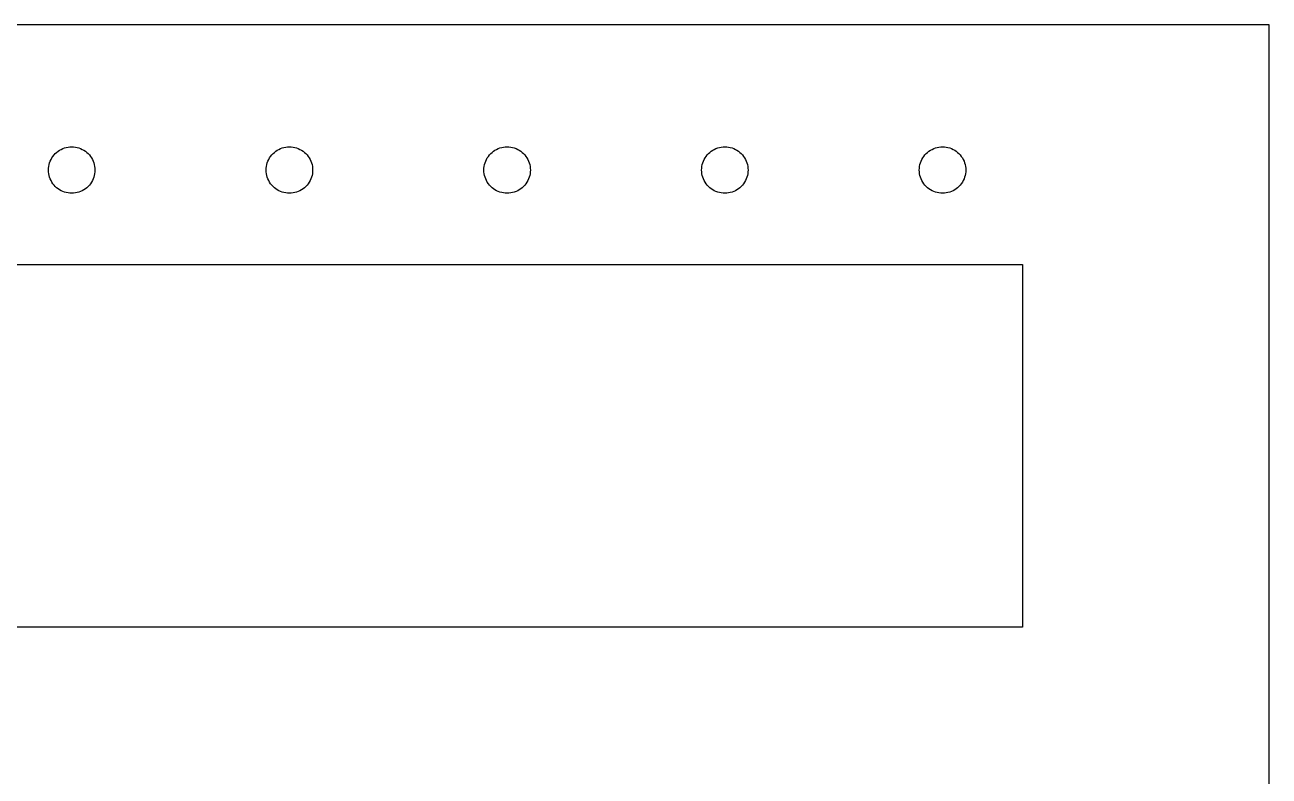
# Model space of a CAD drawing. Extents: x -2 to 337, y 54 to 261.
# Drawn here: x 251 to 336.7, y 209.7 to 261.4 of the extents above; entities that cross this region are included whole.
import ezdxf

# ---------------------------------------------------------------- set-up
doc = ezdxf.new("R2010")
doc.units = 0
doc.layers.get('0').update_dxf_attribs({"linetype": 'CONTINUOUS'})

msp = doc.modelspace()

# ---------------------------------------------------------------- linework, layer by layer
at = {"color": 7}
for p, q in [((336.709964, 261.436656), (-2.29, 261.436656)), ((336.709964, 76.863058), (336.709964, 261.436656)), ((253.483985, 252.862663), (253.597974, 252.914663)), ((253.597974, 252.914663), (253.715972, 252.958661)), ((253.715972, 252.958661), (253.835972, 252.992663)), ((253.835972, 252.992663), (253.959981, 253.016652)), ((253.959981, 253.016652), (254.083989, 253.031666)), ((254.083989, 253.031666), (254.209973, 253.036662)), ((254.209973, 253.036662), (254.335986, 253.031666)), ((254.335986, 253.031666), (254.459994, 253.016652)), ((254.459994, 253.016652), (254.583974, 252.992663)), ((254.583974, 252.992663), (254.703975, 252.958661)), ((254.703975, 252.958661), (254.821972, 252.914663)), ((254.821972, 252.914663), (254.93599, 252.862663)), ((268.483983, 252.862663), (268.597973, 252.914663)), ((268.597973, 252.914663), (268.71597, 252.958661)), ((268.71597, 252.958661), (268.835971, 252.992663)), ((268.835971, 252.992663), (268.959979, 253.016652)), ((268.959979, 253.016652), (269.083988, 253.031666)), ((269.083988, 253.031666), (269.209972, 253.036662)), ((269.209972, 253.036662), (269.335984, 253.031666)), ((269.335984, 253.031666), (269.459992, 253.016652)), ((269.459992, 253.016652), (269.583972, 252.992663)), ((269.583972, 252.992663), (269.703973, 252.958661)), ((269.703973, 252.958661), (269.82197, 252.914663)), ((269.82197, 252.914663), (269.935988, 252.862663)), ((283.483981, 252.862663), (283.597971, 252.914663)), ((283.597971, 252.914663), (283.715968, 252.958661)), ((283.715968, 252.958661), (283.835969, 252.992663)), ((283.835969, 252.992663), (283.959977, 253.016652)), ((283.959977, 253.016652), (284.083986, 253.031666)), ((284.083986, 253.031666), (284.20997, 253.036662)), ((284.20997, 253.036662), (284.335982, 253.031666)), ((284.335982, 253.031666), (284.45999, 253.016652)), ((284.45999, 253.016652), (284.583971, 252.992663)), ((284.583971, 252.992663), (284.703972, 252.958661)), ((284.703972, 252.958661), (284.821969, 252.914663)), ((284.821969, 252.914663), (284.935986, 252.862663)), ((298.48398, 252.862663), (298.597969, 252.914663)), ((298.597969, 252.914663), (298.715966, 252.958661)), ((298.715966, 252.958661), (298.835967, 252.992663)), ((298.835967, 252.992663), (298.959976, 253.016652)), ((298.959976, 253.016652), (299.083984, 253.031666)), ((299.083984, 253.031666), (299.209968, 253.036662)), ((299.209968, 253.036662), (299.33598, 253.031666)), ((299.33598, 253.031666), (299.459989, 253.016652)), ((299.459989, 253.016652), (299.583969, 252.992663)), ((299.583969, 252.992663), (299.70397, 252.958661)), ((299.70397, 252.958661), (299.821967, 252.914663)), ((299.821967, 252.914663), (299.935985, 252.862663)), ((313.483978, 252.862663), (313.597967, 252.914663)), ((313.597967, 252.914663), (313.715964, 252.958661)), ((313.715964, 252.958661), (313.835965, 252.992663)), ((313.835965, 252.992663), (313.959974, 253.016652)), ((313.959974, 253.016652), (314.083982, 253.031666)), ((314.083982, 253.031666), (314.209966, 253.036662)), ((314.209966, 253.036662), (314.335978, 253.031666)), ((314.335978, 253.031666), (314.459987, 253.016652)), ((314.459987, 253.016652), (314.583967, 252.992663)), ((314.583967, 252.992663), (314.703968, 252.958661)), ((314.703968, 252.958661), (314.821965, 252.914663)), ((314.821965, 252.914663), (314.935983, 252.862663)), ((252.687977, 251.930661), (252.731976, 252.048661)), ((252.731976, 252.048661), (252.783989, 252.162662)), ((252.783989, 252.162662), (252.845993, 252.272664)), ((252.845993, 252.272664), (252.915984, 252.376663)), ((252.915984, 252.376663), (252.992975, 252.475663)), ((252.992975, 252.475663), (253.078968, 252.567662)), ((253.078968, 252.567662), (253.170972, 252.653664)), ((253.170972, 252.653664), (253.269976, 252.730662)), ((253.269976, 252.730662), (253.373975, 252.800662)), ((253.373975, 252.800662), (253.483985, 252.862663)), ((254.93599, 252.862663), (255.045972, 252.800662)), ((255.045972, 252.800662), (255.149971, 252.730662)), ((255.149971, 252.730662), (255.248974, 252.653664)), ((255.248974, 252.653664), (255.340979, 252.567662)), ((255.340979, 252.567662), (255.426972, 252.475663)), ((255.426972, 252.475663), (255.50399, 252.376663)), ((255.50399, 252.376663), (255.573982, 252.272664)), ((255.573982, 252.272664), (255.635986, 252.162662)), ((255.635986, 252.162662), (255.687971, 252.048661)), ((255.687971, 252.048661), (255.73197, 251.930661)), ((267.687975, 251.930661), (267.731974, 252.048661)), ((267.731974, 252.048661), (267.783987, 252.162662)), ((267.783987, 252.162662), (267.845992, 252.272664)), ((267.845992, 252.272664), (267.915983, 252.376663)), ((267.915983, 252.376663), (267.992973, 252.475663)), ((267.992973, 252.475663), (268.078994, 252.567662)), ((268.078994, 252.567662), (268.17097, 252.653664)), ((268.17097, 252.653664), (268.269974, 252.730662)), ((268.269974, 252.730662), (268.373973, 252.800662)), ((268.373973, 252.800662), (268.483983, 252.862663)), ((269.935988, 252.862663), (270.04597, 252.800662)), ((270.04597, 252.800662), (270.149969, 252.730662)), ((270.149969, 252.730662), (270.248973, 252.653664)), ((270.248973, 252.653664), (270.340977, 252.567662)), ((270.340977, 252.567662), (270.42697, 252.475663)), ((270.42697, 252.475663), (270.503989, 252.376663)), ((270.503989, 252.376663), (270.57398, 252.272664)), ((270.57398, 252.272664), (270.635984, 252.162662)), ((270.635984, 252.162662), (270.687969, 252.048661)), ((270.687969, 252.048661), (270.731968, 251.930661)), ((282.687974, 251.930661), (282.731972, 252.048661)), ((282.731972, 252.048661), (282.783986, 252.162662)), ((282.783986, 252.162662), (282.84599, 252.272664)), ((282.84599, 252.272664), (282.915981, 252.376663)), ((282.915981, 252.376663), (282.992971, 252.475663)), ((282.992971, 252.475663), (283.078964, 252.567662)), ((283.078964, 252.567662), (283.170969, 252.653664)), ((283.170969, 252.653664), (283.269972, 252.730662)), ((283.269972, 252.730662), (283.373971, 252.800662)), ((283.373971, 252.800662), (283.483981, 252.862663)), ((284.935986, 252.862663), (285.045968, 252.800662)), ((285.045968, 252.800662), (285.149967, 252.730662)), ((285.149967, 252.730662), (285.248971, 252.653664)), ((285.248971, 252.653664), (285.340975, 252.567662)), ((285.340975, 252.567662), (285.426968, 252.475663)), ((285.426968, 252.475663), (285.503987, 252.376663)), ((285.503987, 252.376663), (285.573978, 252.272664)), ((285.573978, 252.272664), (285.635982, 252.162662)), ((285.635982, 252.162662), (285.687968, 252.048661)), ((285.687968, 252.048661), (285.731966, 251.930661)), ((297.687972, 251.930661), (297.73197, 252.048661)), ((297.73197, 252.048661), (297.783984, 252.162662)), ((297.783984, 252.162662), (297.845988, 252.272664)), ((297.845988, 252.272664), (297.915979, 252.376663)), ((297.915979, 252.376663), (297.992969, 252.475663)), ((297.992969, 252.475663), (298.078991, 252.567662)), ((298.078991, 252.567662), (298.170967, 252.653664)), ((298.170967, 252.653664), (298.26997, 252.730662)), ((298.26997, 252.730662), (298.373969, 252.800662)), ((298.373969, 252.800662), (298.48398, 252.862663)), ((299.935985, 252.862663), (300.045967, 252.800662)), ((300.045967, 252.800662), (300.149966, 252.730662)), ((300.149966, 252.730662), (300.248969, 252.653664)), ((300.248969, 252.653664), (300.340974, 252.567662)), ((300.340974, 252.567662), (300.426967, 252.475663)), ((300.426967, 252.475663), (300.503985, 252.376663)), ((300.503985, 252.376663), (300.573976, 252.272664)), ((300.573976, 252.272664), (300.63598, 252.162662)), ((300.63598, 252.162662), (300.687966, 252.048661)), ((300.687966, 252.048661), (300.731964, 251.930661)), ((312.68797, 251.930661), (312.731968, 252.048661)), ((312.731968, 252.048661), (312.783982, 252.162662)), ((312.783982, 252.162662), (312.845986, 252.272664)), ((312.845986, 252.272664), (312.915977, 252.376663)), ((312.915977, 252.376663), (312.992968, 252.475663)), ((312.992968, 252.475663), (313.078989, 252.567662)), ((313.078989, 252.567662), (313.170965, 252.653664)), ((313.170965, 252.653664), (313.269969, 252.730662)), ((313.269969, 252.730662), (313.373968, 252.800662)), ((313.373968, 252.800662), (313.483978, 252.862663)), ((314.935983, 252.862663), (315.045965, 252.800662)), ((315.045965, 252.800662), (315.149964, 252.730662)), ((315.149964, 252.730662), (315.248967, 252.653664)), ((315.248967, 252.653664), (315.340972, 252.567662)), ((315.340972, 252.567662), (315.426965, 252.475663)), ((315.426965, 252.475663), (315.503983, 252.376663)), ((315.503983, 252.376663), (315.573974, 252.272664)), ((315.573974, 252.272664), (315.635979, 252.162662)), ((315.635979, 252.162662), (315.687964, 252.048661)), ((315.687964, 252.048661), (315.731962, 251.930661)), ((252.609943, 251.436662), (252.615023, 251.562663)), ((252.615023, 251.310661), (252.609943, 251.436662)), ((252.615023, 251.562663), (252.62998, 251.686663)), ((252.62998, 251.186661), (252.615023, 251.310661)), ((252.62998, 251.686663), (252.653969, 251.810663)), ((252.653969, 251.062661), (252.62998, 251.186661)), ((252.653969, 251.810663), (252.687977, 251.930661)), ((255.73197, 251.930661), (255.765977, 251.810663)), ((255.765977, 251.810663), (255.789966, 251.686663)), ((255.789966, 251.186661), (255.765977, 251.062661)), ((255.789966, 251.686663), (255.804924, 251.562663)), ((255.804924, 251.310661), (255.789966, 251.186661)), ((255.804924, 251.562663), (255.810004, 251.436662)), ((255.810004, 251.436662), (255.804924, 251.310661)), ((267.609941, 251.436662), (267.615021, 251.562663)), ((267.615021, 251.310661), (267.609941, 251.436662)), ((267.615021, 251.562663), (267.629979, 251.686663)), ((267.629979, 251.186661), (267.615021, 251.310661)), ((267.629979, 251.686663), (267.653968, 251.810663)), ((267.653968, 251.062661), (267.629979, 251.186661)), ((267.653968, 251.810663), (267.687975, 251.930661)), ((270.731968, 251.930661), (270.765976, 251.810663)), ((270.765976, 251.810663), (270.789964, 251.686663)), ((270.789964, 251.186661), (270.765976, 251.062661)), ((270.789964, 251.686663), (270.804922, 251.562663)), ((270.804922, 251.310661), (270.789964, 251.186661)), ((270.804922, 251.562663), (270.810002, 251.436662)), ((270.810002, 251.436662), (270.804922, 251.310661)), ((282.609939, 251.436662), (282.615019, 251.562663)), ((282.615019, 251.310661), (282.609939, 251.436662)), ((282.615019, 251.562663), (282.629977, 251.686663)), ((282.629977, 251.186661), (282.615019, 251.310661)), ((282.629977, 251.686663), (282.653966, 251.810663)), ((282.653966, 251.062661), (282.629977, 251.186661)), ((282.653966, 251.810663), (282.687974, 251.930661)), ((285.731966, 251.930661), (285.765974, 251.810663)), ((285.765974, 251.810663), (285.789963, 251.686663)), ((285.789963, 251.186661), (285.765974, 251.062661)), ((285.789963, 251.686663), (285.80492, 251.562663)), ((285.80492, 251.310661), (285.789963, 251.186661)), ((285.80492, 251.562663), (285.81, 251.436662)), ((285.81, 251.436662), (285.80492, 251.310661)), ((297.609937, 251.436662), (297.615017, 251.562663)), ((297.615017, 251.310661), (297.609937, 251.436662)), ((297.615017, 251.562663), (297.629975, 251.686663)), ((297.629975, 251.186661), (297.615017, 251.310661)), ((297.629975, 251.686663), (297.653964, 251.810663)), ((297.653964, 251.062661), (297.629975, 251.186661)), ((297.653964, 251.810663), (297.687972, 251.930661)), ((300.731964, 251.930661), (300.765972, 251.810663)), ((300.765972, 251.810663), (300.789961, 251.686663)), ((300.789961, 251.186661), (300.765972, 251.062661)), ((300.789961, 251.686663), (300.804919, 251.562663)), ((300.804919, 251.310661), (300.789961, 251.186661)), ((300.804919, 251.562663), (300.809999, 251.436662)), ((300.809999, 251.436662), (300.804919, 251.310661)), ((312.609936, 251.436662), (312.615016, 251.562663)), ((312.615016, 251.310661), (312.609936, 251.436662)), ((312.615016, 251.562663), (312.629973, 251.686663)), ((312.629973, 251.186661), (312.615016, 251.310661)), ((312.629973, 251.686663), (312.653962, 251.810663)), ((312.653962, 251.062661), (312.629973, 251.186661)), ((312.653962, 251.810663), (312.68797, 251.930661)), ((315.731962, 251.930661), (315.76597, 251.810663)), ((315.76597, 251.810663), (315.789959, 251.686663)), ((315.789959, 251.186661), (315.76597, 251.062661)), ((315.789959, 251.686663), (315.804917, 251.562663)), ((315.804917, 251.310661), (315.789959, 251.186661)), ((315.804917, 251.562663), (315.809997, 251.436662)), ((315.809997, 251.436662), (315.804917, 251.310661)), ((252.687977, 250.942663), (252.653969, 251.062661)), ((252.731976, 250.824663), (252.687977, 250.942663)), ((252.783989, 250.710662), (252.731976, 250.824663)), ((252.845993, 250.600664), (252.783989, 250.710662)), ((252.915984, 250.496662), (252.845993, 250.600664)), ((252.992975, 250.397661), (252.915984, 250.496662)), ((253.078968, 250.305662), (252.992975, 250.397661)), ((255.426972, 250.397661), (255.340979, 250.305662)), ((255.50399, 250.496662), (255.426972, 250.397661)), ((255.573982, 250.600664), (255.50399, 250.496662)), ((255.635986, 250.710662), (255.573982, 250.600664)), ((255.687971, 250.824663), (255.635986, 250.710662)), ((255.73197, 250.942663), (255.687971, 250.824663)), ((255.765977, 251.062661), (255.73197, 250.942663)), ((267.687975, 250.942663), (267.653968, 251.062661)), ((267.731974, 250.824663), (267.687975, 250.942663)), ((267.783987, 250.710662), (267.731974, 250.824663)), ((267.845992, 250.600664), (267.783987, 250.710662)), ((267.915983, 250.496662), (267.845992, 250.600664)), ((267.992973, 250.397661), (267.915983, 250.496662)), ((268.078994, 250.305662), (267.992973, 250.397661)), ((270.42697, 250.397661), (270.340977, 250.305662)), ((270.503989, 250.496662), (270.42697, 250.397661)), ((270.57398, 250.600664), (270.503989, 250.496662)), ((270.635984, 250.710662), (270.57398, 250.600664)), ((270.687969, 250.824663), (270.635984, 250.710662)), ((270.731968, 250.942663), (270.687969, 250.824663)), ((270.765976, 251.062661), (270.731968, 250.942663)), ((282.687974, 250.942663), (282.653966, 251.062661)), ((282.731972, 250.824663), (282.687974, 250.942663)), ((282.783986, 250.710662), (282.731972, 250.824663)), ((282.84599, 250.600664), (282.783986, 250.710662)), ((282.915981, 250.496662), (282.84599, 250.600664)), ((282.992971, 250.397661), (282.915981, 250.496662)), ((283.078964, 250.305662), (282.992971, 250.397661)), ((285.426968, 250.397661), (285.340975, 250.305662)), ((285.503987, 250.496662), (285.426968, 250.397661)), ((285.573978, 250.600664), (285.503987, 250.496662)), ((285.635982, 250.710662), (285.573978, 250.600664)), ((285.687968, 250.824663), (285.635982, 250.710662)), ((285.731966, 250.942663), (285.687968, 250.824663)), ((285.765974, 251.062661), (285.731966, 250.942663)), ((297.687972, 250.942663), (297.653964, 251.062661)), ((297.73197, 250.824663), (297.687972, 250.942663)), ((297.783984, 250.710662), (297.73197, 250.824663)), ((297.845988, 250.600664), (297.783984, 250.710662)), ((297.915979, 250.496662), (297.845988, 250.600664)), ((297.992969, 250.397661), (297.915979, 250.496662)), ((298.078991, 250.305662), (297.992969, 250.397661)), ((300.426967, 250.397661), (300.340974, 250.305662)), ((300.503985, 250.496662), (300.426967, 250.397661)), ((300.573976, 250.600664), (300.503985, 250.496662)), ((300.63598, 250.710662), (300.573976, 250.600664)), ((300.687966, 250.824663), (300.63598, 250.710662)), ((300.731964, 250.942663), (300.687966, 250.824663)), ((300.765972, 251.062661), (300.731964, 250.942663)), ((312.68797, 250.942663), (312.653962, 251.062661)), ((312.731968, 250.824663), (312.68797, 250.942663)), ((312.783982, 250.710662), (312.731968, 250.824663)), ((312.845986, 250.600664), (312.783982, 250.710662)), ((312.915977, 250.496662), (312.845986, 250.600664)), ((312.992968, 250.397661), (312.915977, 250.496662)), ((313.078989, 250.305662), (312.992968, 250.397661)), ((315.426965, 250.397661), (315.340972, 250.305662)), ((315.503983, 250.496662), (315.426965, 250.397661)), ((315.573974, 250.600664), (315.503983, 250.496662)), ((315.635979, 250.710662), (315.573974, 250.600664)), ((315.687964, 250.824663), (315.635979, 250.710662)), ((315.731962, 250.942663), (315.687964, 250.824663)), ((315.76597, 251.062661), (315.731962, 250.942663)), ((253.170972, 250.219664), (253.078968, 250.305662)), ((253.269976, 250.142662), (253.170972, 250.219664)), ((253.373975, 250.072662), (253.269976, 250.142662)), ((253.483985, 250.010661), (253.373975, 250.072662)), ((253.597974, 249.958662), (253.483985, 250.010661)), ((253.715972, 249.914663), (253.597974, 249.958662)), ((253.835972, 249.880661), (253.715972, 249.914663)), ((253.959981, 249.856672), (253.835972, 249.880661)), ((254.083989, 249.841658), (253.959981, 249.856672)), ((254.209973, 249.836663), (254.083989, 249.841658)), ((254.335986, 249.841658), (254.209973, 249.836663)), ((254.459994, 249.856672), (254.335986, 249.841658)), ((254.583974, 249.880661), (254.459994, 249.856672)), ((254.703975, 249.914663), (254.583974, 249.880661)), ((254.821972, 249.958662), (254.703975, 249.914663)), ((254.93599, 250.010661), (254.821972, 249.958662)), ((255.045972, 250.072662), (254.93599, 250.010661)), ((255.149971, 250.142662), (255.045972, 250.072662)), ((255.248974, 250.219664), (255.149971, 250.142662)), ((255.340979, 250.305662), (255.248974, 250.219664)), ((268.17097, 250.219664), (268.078994, 250.305662)), ((268.269974, 250.142662), (268.17097, 250.219664)), ((268.373973, 250.072662), (268.269974, 250.142662)), ((268.483983, 250.010661), (268.373973, 250.072662)), ((268.597973, 249.958662), (268.483983, 250.010661)), ((268.71597, 249.914663), (268.597973, 249.958662)), ((268.835971, 249.880661), (268.71597, 249.914663)), ((268.959979, 249.856672), (268.835971, 249.880661)), ((269.083988, 249.841658), (268.959979, 249.856672)), ((269.209972, 249.836663), (269.083988, 249.841658)), ((269.335984, 249.841658), (269.209972, 249.836663)), ((269.459992, 249.856672), (269.335984, 249.841658)), ((269.583972, 249.880661), (269.459992, 249.856672)), ((269.703973, 249.914663), (269.583972, 249.880661)), ((269.82197, 249.958662), (269.703973, 249.914663)), ((269.935988, 250.010661), (269.82197, 249.958662)), ((270.04597, 250.072662), (269.935988, 250.010661)), ((270.149969, 250.142662), (270.04597, 250.072662)), ((270.248973, 250.219664), (270.149969, 250.142662)), ((270.340977, 250.305662), (270.248973, 250.219664)), ((283.170969, 250.219664), (283.078964, 250.305662)), ((283.269972, 250.142662), (283.170969, 250.219664)), ((283.373971, 250.072662), (283.269972, 250.142662)), ((283.483981, 250.010661), (283.373971, 250.072662)), ((283.597971, 249.958662), (283.483981, 250.010661)), ((283.715968, 249.914663), (283.597971, 249.958662)), ((283.835969, 249.880661), (283.715968, 249.914663)), ((283.959977, 249.856672), (283.835969, 249.880661)), ((284.083986, 249.841658), (283.959977, 249.856672)), ((284.20997, 249.836663), (284.083986, 249.841658)), ((284.335982, 249.841658), (284.20997, 249.836663)), ((284.45999, 249.856672), (284.335982, 249.841658)), ((284.583971, 249.880661), (284.45999, 249.856672)), ((284.703972, 249.914663), (284.583971, 249.880661)), ((284.821969, 249.958662), (284.703972, 249.914663)), ((284.935986, 250.010661), (284.821969, 249.958662)), ((285.045968, 250.072662), (284.935986, 250.010661)), ((285.149967, 250.142662), (285.045968, 250.072662)), ((285.248971, 250.219664), (285.149967, 250.142662)), ((285.340975, 250.305662), (285.248971, 250.219664)), ((298.170967, 250.219664), (298.078991, 250.305662)), ((298.26997, 250.142662), (298.170967, 250.219664)), ((298.373969, 250.072662), (298.26997, 250.142662)), ((298.48398, 250.010661), (298.373969, 250.072662)), ((298.597969, 249.958662), (298.48398, 250.010661)), ((298.715966, 249.914663), (298.597969, 249.958662)), ((298.835967, 249.880661), (298.715966, 249.914663)), ((298.959976, 249.856672), (298.835967, 249.880661)), ((299.083984, 249.841658), (298.959976, 249.856672)), ((299.209968, 249.836663), (299.083984, 249.841658)), ((299.33598, 249.841658), (299.209968, 249.836663)), ((299.459989, 249.856672), (299.33598, 249.841658)), ((299.583969, 249.880661), (299.459989, 249.856672)), ((299.70397, 249.914663), (299.583969, 249.880661)), ((299.821967, 249.958662), (299.70397, 249.914663)), ((299.935985, 250.010661), (299.821967, 249.958662)), ((300.045967, 250.072662), (299.935985, 250.010661)), ((300.149966, 250.142662), (300.045967, 250.072662)), ((300.248969, 250.219664), (300.149966, 250.142662)), ((300.340974, 250.305662), (300.248969, 250.219664)), ((313.170965, 250.219664), (313.078989, 250.305662)), ((313.269969, 250.142662), (313.170965, 250.219664)), ((313.373968, 250.072662), (313.269969, 250.142662)), ((313.483978, 250.010661), (313.373968, 250.072662)), ((313.597967, 249.958662), (313.483978, 250.010661)), ((313.715964, 249.914663), (313.597967, 249.958662)), ((313.835965, 249.880661), (313.715964, 249.914663)), ((313.959974, 249.856672), (313.835965, 249.880661)), ((314.083982, 249.841658), (313.959974, 249.856672)), ((314.209966, 249.836663), (314.083982, 249.841658)), ((314.335978, 249.841658), (314.209966, 249.836663)), ((314.459987, 249.856672), (314.335978, 249.841658)), ((314.583967, 249.880661), (314.459987, 249.856672)), ((314.703968, 249.914663), (314.583967, 249.880661)), ((314.821965, 249.958662), (314.703968, 249.914663)), ((314.935983, 250.010661), (314.821965, 249.958662)), ((315.045965, 250.072662), (314.935983, 250.010661)), ((315.149964, 250.142662), (315.045965, 250.072662)), ((315.248967, 250.219664), (315.149964, 250.142662)), ((315.340972, 250.305662), (315.248967, 250.219664)), ((8.709998, 244.936655), (319.709969, 244.936655)), ((319.709969, 244.936655), (319.709969, 219.936655)), ((319.709969, 219.936655), (8.709998, 219.936655))]:
    msp.add_line(p, q, dxfattribs=at)

doc.saveas('drawing.dxf')
